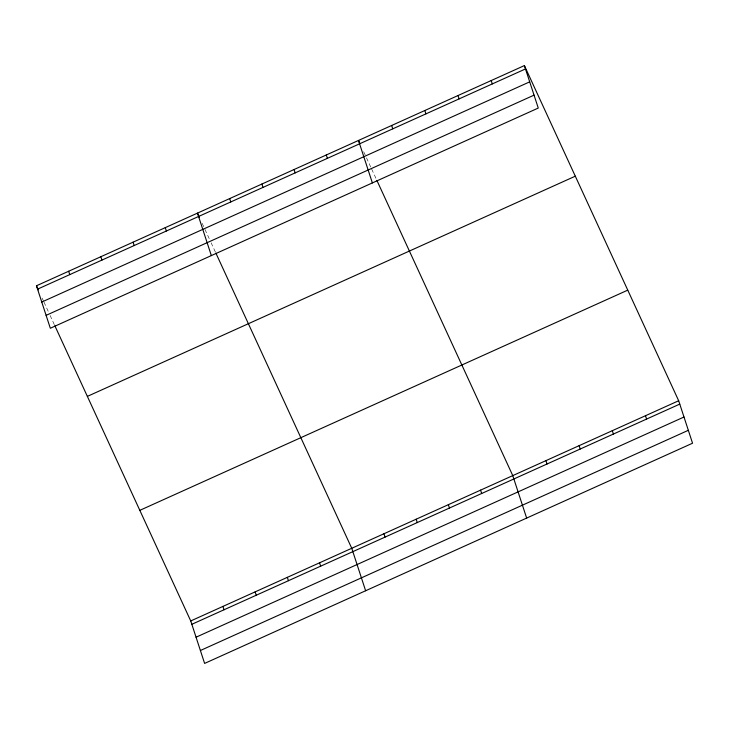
<?xml version="1.0" encoding="UTF-8"?>
<svg xmlns="http://www.w3.org/2000/svg" width="729" height="729" viewBox="0 0 729 729"><rect width="100%" height="100%" fill="white"/><g stroke="black" fill="none" stroke-linecap="round" stroke-linejoin="round"><path stroke-width="0.55" stroke-dasharray="3.65 2.73" d="M363.671 151.714L366.031 156.835M366.505 157.856L370.742 167.078M371.69 169.128L376.401 179.37M202.179 223.356L204.539 228.478M205.013 229.498L209.724 239.741M211.137 242.812L215.383 252.034M42.109 298.07L43.521 301.141M43.995 302.171L48.706 312.413M50.119 315.484L54.365 324.697"/><path stroke-width="1.09" d="M524.388 65.583L538.266 108.056L50.328 328.26L36.45 285.786L524.388 65.583L678.672 400.74L692.55 443.214L204.612 663.417L190.734 620.944L54.839 325.726M37.553 289.149L525.481 68.945M41.772 302.052L529.701 81.848M46.109 315.347L534.047 95.144M87.362 396.385L575.299 176.181M139.822 510.346L627.751 290.142M190.734 620.944L678.672 400.74M191.827 624.306L679.765 404.103M196.046 637.21L683.984 417.015M200.393 650.514L688.331 430.31M359.898 143.522L358.486 140.451L372.373 182.924M376.875 180.391L512.769 475.609L526.648 518.082M199.354 217.215L197.468 213.114L211.346 255.587M215.857 253.054L351.752 548.281L365.63 590.754M36.45 285.786L38.336 289.878M645.484 415.721L646.587 419.084M612.305 430.693L613.408 434.056M491.209 80.555L492.303 83.917M579.127 445.665L580.229 449.028M458.022 95.526L459.124 98.889M545.948 460.637L547.051 463.999M424.843 110.507L425.946 113.861M391.664 125.479L392.767 128.842M480.566 490.143L481.669 493.506M448.362 504.678L449.465 508.04M326.282 154.985L327.385 158.348M416.159 519.212L417.261 522.575M294.079 169.52L295.181 172.882M383.955 533.746L385.058 537.109M261.875 184.054L262.978 187.408M229.671 198.58L230.774 201.942M319.548 562.815L320.651 566.178M287.344 577.35L288.447 580.712M165.264 227.648L166.367 231.011M255.141 591.875L256.243 595.238M133.061 242.183L134.163 245.545M222.937 606.41L224.04 609.772M100.857 256.717L101.96 260.08M68.654 271.252L69.756 274.614"/></g></svg>
